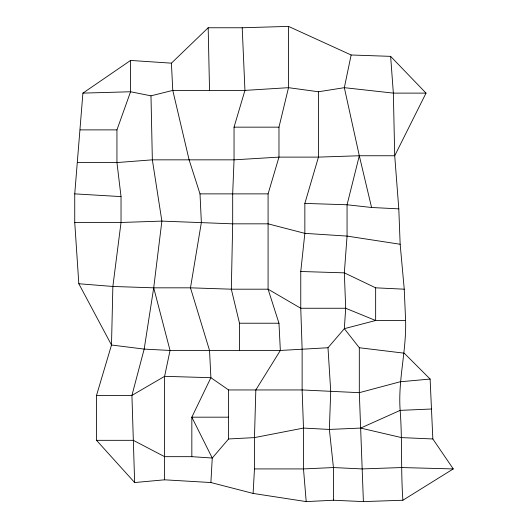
<?xml version="1.0" encoding="UTF-8"?>
<svg xmlns="http://www.w3.org/2000/svg" width="528" height="528" viewBox="0 0 528 528"><rect width="100%" height="100%" fill="white"/><g stroke="black" fill="none" stroke-linecap="round" stroke-linejoin="round"><path stroke-width="0.79" d="M405.61 320.509C406.527 350.731 397.901 380.147 400.158 410.375C402.435 440.293 400.739 470.309 402.884 500.24L363.396 501.6L333.439 500.24L306.207 501.6L253.11 493.429L210.896 482.539L164.604 479.813L134.647 482.539L96.525 440.326L96.525 395.393L111.5 345.015L112.86 286.466L121.031 222.473L121.031 196.601L116.945 162.558L116.945 129.881L130.561 91.76L130.561 60.443L171.409 63.162L208.177 27.76L242.213 27.76L288.506 26.4L351.14 54.991L390.628 56.357L426.03 93.119L394.713 155.753L398.798 208.857L400.158 244.259L404.243 289.192L405.61 320.509L375.652 320.509L344.335 328.673L327.994 347.741L330.719 391.307L329.36 429.436L333.439 467.557L333.439 500.24M210.896 482.539L212.256 458.027L191.836 417.179L210.896 377.692L209.537 350.46L190.476 287.826L201.366 222.473L200.006 193.875L189.11 159.839L172.775 90.394L171.409 63.162M253.11 493.429L254.47 468.923L254.47 437.606L255.829 389.948L280.342 350.46L278.975 323.228L268.085 289.192L268.085 193.875L278.975 157.113L278.975 127.156L288.506 87.674L288.506 26.4M327.994 347.741L280.342 350.46L170.049 350.46L144.177 349.1L111.5 345.015L78.824 283.741L74.738 222.473L74.738 193.875L82.909 93.119L130.561 60.443M306.207 501.6L303.488 468.923L303.488 428.076L302.128 389.948L302.128 349.1L300.762 308.253L300.762 271.491L304.847 233.363L304.847 203.405L318.463 157.113L318.463 91.76L344.335 87.674L393.353 93.119L426.03 93.119M134.647 482.539L131.927 395.393L144.177 349.1L153.707 287.826L161.878 221.107L152.348 159.839L150.988 95.839L172.775 90.394L244.939 90.394L288.506 87.674L318.463 91.76M351.14 54.991L344.335 87.674L359.311 155.753L371.567 207.491L398.798 208.857M390.628 56.357L393.353 93.119L394.713 155.753L359.311 155.753L347.061 204.772L347.061 236.089L344.335 272.851L345.695 308.253L344.335 328.673L359.311 347.741L359.311 392.674L363.396 501.6M239.494 350.46L239.494 323.228L231.323 289.192L232.683 223.832L232.683 193.875L234.043 159.839L234.043 127.156L244.939 90.394L242.213 27.76M96.525 395.393L131.927 395.393L164.604 376.332L210.896 377.692L228.598 389.948L228.598 438.966L212.256 458.027L191.836 456.667L164.604 456.667L133.287 440.326L96.525 440.326M402.884 500.24L453.262 468.923L432.841 438.966L430.115 379.058L404.243 353.186L359.311 347.741M228.598 438.966L254.47 437.606L303.488 428.076L329.36 429.436L360.677 428.076L400.158 410.375L431.475 409.009M430.115 379.058L400.158 381.777L359.311 392.674L302.128 389.948L228.598 389.948M359.311 155.753L318.463 157.113L278.975 157.113L234.043 159.839L152.348 159.839L116.945 162.558L77.458 162.558M82.909 93.119L130.561 91.76L150.988 95.839M234.043 127.156L278.975 127.156M80.183 129.881L116.945 129.881M200.006 193.875L268.085 193.875M74.738 222.473L121.031 222.473L161.878 221.107L232.683 223.832L268.085 223.832L304.847 233.363L347.061 236.089L400.158 244.259M78.824 283.741L112.86 286.466L153.707 287.826L190.476 287.826L231.323 289.192L268.085 289.192L300.762 308.253L345.695 308.253L375.652 320.509L375.652 287.826L344.335 272.851L300.762 271.491M239.494 323.228L278.975 323.228M228.598 417.179L191.836 417.179L191.836 456.667M254.47 468.923L303.488 468.923L333.439 467.557L362.036 468.923L401.524 467.557L453.262 468.923M304.847 203.405L347.061 204.772L371.567 207.491M432.841 438.966L401.524 437.606L360.677 428.076M375.652 287.826L404.243 289.192M74.738 193.875L121.031 196.601M153.707 287.826L170.049 350.46L164.604 376.332L164.604 479.813M208.177 27.76L209.537 90.394"/></g></svg>
